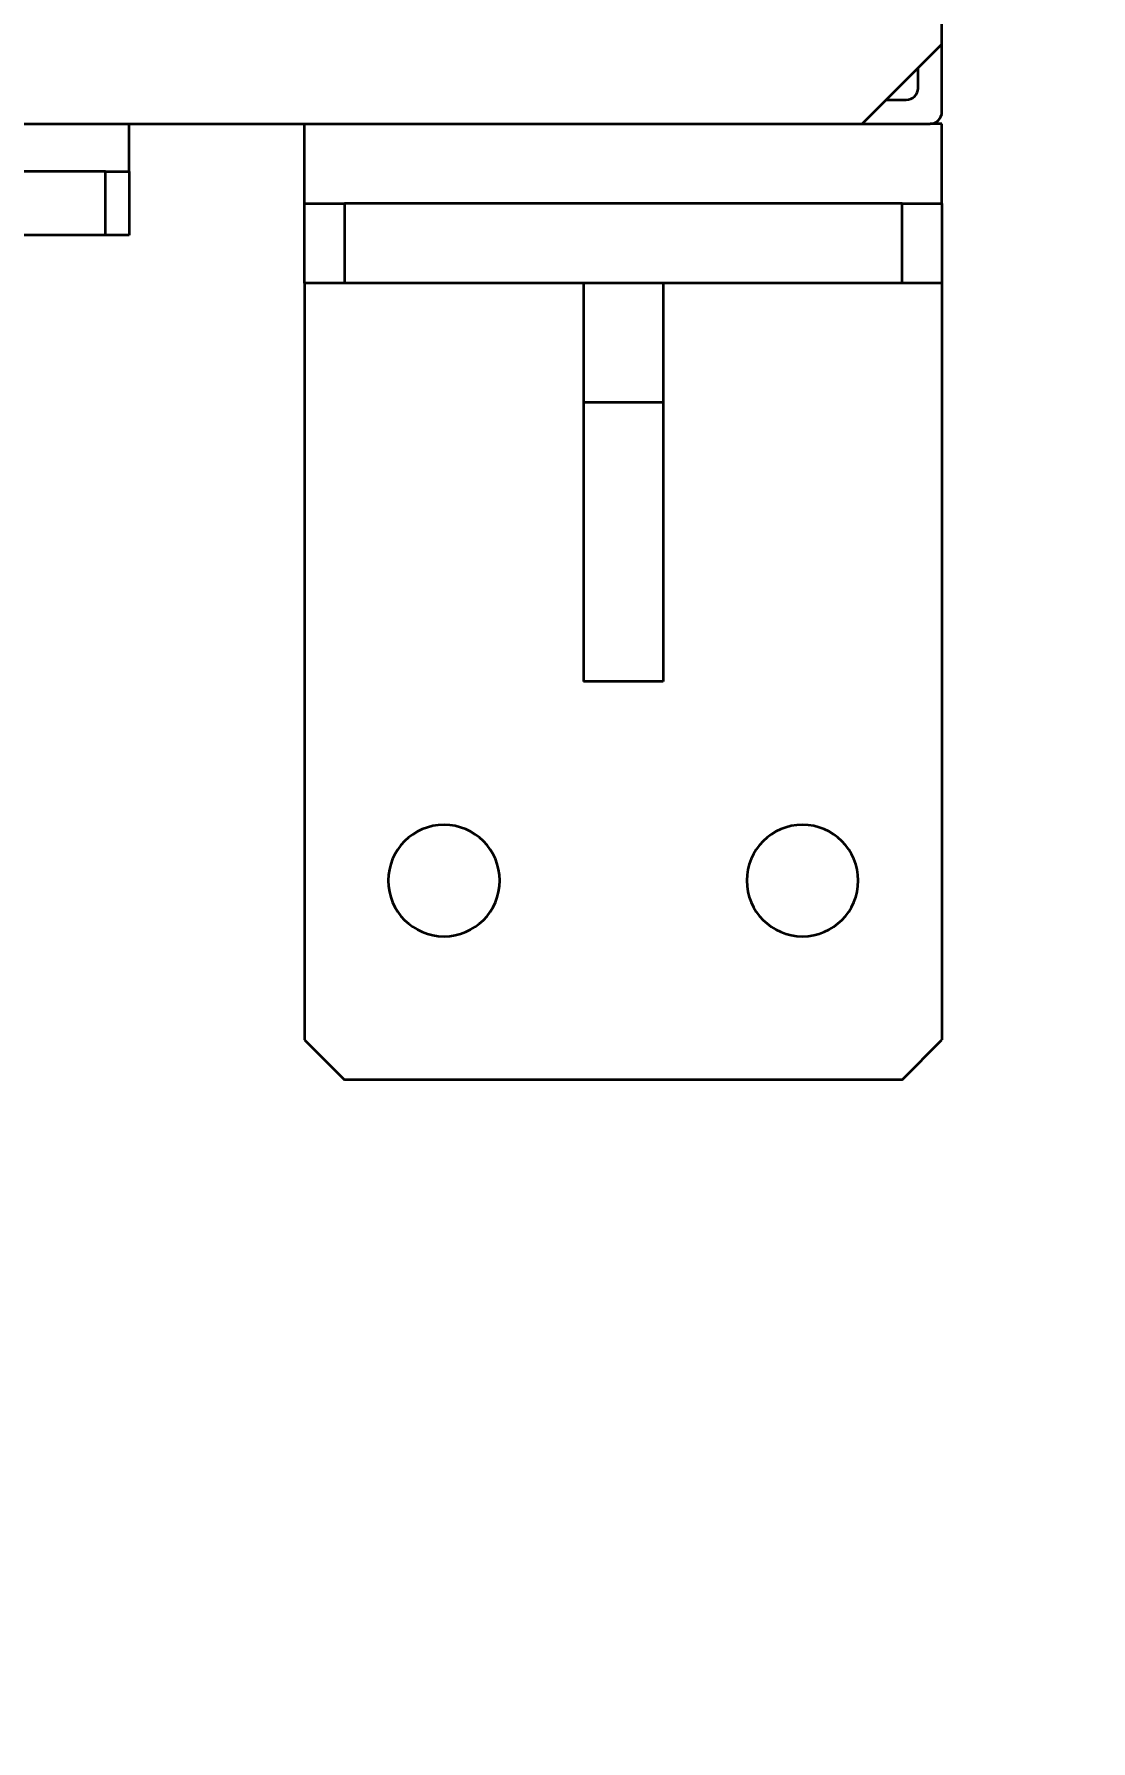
# Model space of a CAD drawing. Header units: millimetres. Extents: x 914 to 910632, y -176 to 682692.
# Drawn here: x 26939.9 to 27072.5, y 14257.7 to 14472 of the extents above; entities that cross this region are included whole.
import ezdxf

# ---------------------------------------------------------------- set-up
doc = ezdxf.new("R2010")
doc.units = ezdxf.units.MM
doc.layers.add('画图', color=3, linetype='Continuous', lineweight=30)
doc.styles.get("Standard").update_dxf_attribs({"font": 'arial.ttf'})
doc.dimstyles.new('INTE$0', dxfattribs={"dimscale": 80, "dimtxt": 3.5, "dimasz": 3, "dimexe": 3, "dimexo": 0, "dimgap": 1, "dimtad": 1, "dimdec": 0, "dimdsep": 46, "dimtxsty": 'Standard', "dimcen": 0, "dimclrd": 1, "dimclre": 1, "dimclrt": 3, "dimaunit": 1, "dimadec": 1, "dimazin": 2, "dimtfac": 1, "dimtdec": 0, "dimtmove": 0, "dimatfit": 0, "dimfxl": 1, "dimarcsym": 0})

# ---------------------------------------------------------------- blocks, each defined once
blk = doc.blocks.new('33333')
at = {"color": 7, "linetype": 'Continuous', "lineweight": 35}
for p, q in [((1176337.7, -765532.06), (1176337.7, -765130.06)), ((1176317.7, -765552.06), (1176337.7, -765532.06)), ((1176337.7, -765549.09), (1176337.7, -765532.06)), ((1176331.7, -765543.09), (1176331.7, -765538.06)), ((1176323.7, -765546.06), (1176328.72, -765546.06)), ((1175657.7, -765552.06), (1176317.7, -765552.06)), ((1176133.7, -765564.06), (1176133.7, -765552.06)), ((1176177.7, -765572.06), (1176177.7, -765552.06)), ((1176317.7, -765552.06), (1176334.72, -765552.06)), ((1176337.7, -765552.06), (1176334.72, -765552.06)), ((1176337.7, -765572.06), (1176337.7, -765552.06)), ((1176127.7, -765564.06), (1175779.7, -765564.06)), ((1176127.7, -765580.06), (1176127.7, -765564.06)), ((1176127.7, -765564.06), (1176133.7, -765564.06)), ((1176133.7, -765564.06), (1176133.7, -765580.06)), ((1176177.7, -765592.06), (1176177.7, -765572.06)), ((1176177.7, -765572.06), (1176187.7, -765572.06)), ((1176187.7, -765572.06), (1176187.7, -765592.06)), ((1176327.7, -765572.06), (1176187.7, -765572.06)), ((1176327.7, -765592.06), (1176327.7, -765572.06)), ((1176327.7, -765572.06), (1176337.7, -765572.06)), ((1176337.7, -765572.06), (1176337.7, -765592.06)), ((1176127.7, -765580.06), (1175779.7, -765580.06)), ((1176133.7, -765580.06), (1176127.7, -765580.06)), ((1176187.7, -765592.06), (1176177.7, -765592.06)), ((1176177.7, -765592.06), (1176177.7, -765782.06)), ((1176327.7, -765592.06), (1176187.7, -765592.06)), ((1176247.7, -765592.06), (1176247.7, -765622.06)), ((1176267.7, -765592.06), (1176267.7, -765622.06)), ((1176337.7, -765592.06), (1176327.7, -765592.06)), ((1176337.7, -765592.06), (1176337.7, -765782.06)), ((1176267.7, -765622.06), (1176247.7, -765622.06)), ((1176247.7, -765622.06), (1176247.7, -765692.06)), ((1176267.7, -765622.06), (1176267.7, -765692.06)), ((1176267.7, -765692.06), (1176247.7, -765692.06)), ((1176177.7, -765782.06), (1176187.7, -765792.06)), ((1176327.7, -765792.06), (1176337.7, -765782.06)), ((1176327.7, -765792.06), (1176187.7, -765792.06))]:
    blk.add_line(p, q, dxfattribs=at)
for centre, radius, start, end in [((1176328.72, -765543.09), 2.98, 270, 0), ((1176334.72, -765549.09), 2.98, 270, 0), ((1176212.7, -765742.06), 14, 90, 270), ((1176212.7, -765742.06), 14, 270, 90), ((1176302.7, -765742.06), 14, 90, 270), ((1176302.7, -765742.06), 14, 270, 90)]:
    blk.add_arc(centre, radius, start, end, dxfattribs=at)
blk = doc.blocks.new('*D371')
at = {"color": 1, "linetype": 'ByBlock', "lineweight": -2, "transparency": 16777216}
for p, q in [((29314.51, 15602.59), (22464.73, 15602.59)), ((22704.73, 8927.75), (22704.73, 15362.59)), ((25102.76, 8687.75), (22464.73, 8687.75))]:
    blk.add_line(p, q, dxfattribs=at)
at = {"color": 1, "lineweight": 200, "transparency": 16777216}
for points in [[(22664.73, 15362.59), (22744.73, 15362.59), (22704.73, 15602.59)], [(22664.73, 8927.75), (22744.73, 8927.75), (22704.73, 8687.75)]]:
    blk.add_solid(points, dxfattribs=at)
at = {"layer": 'Defpoints', "color": 0, "lineweight": 200, "transparency": 16777216}
for p in [(22704.73, 15602.59), (29314.51, 15602.59), (25102.76, 8687.75)]:
    blk.add_point(p, dxfattribs=at)
at = {"color": 3, "lineweight": 30, "transparency": 16777216, "insert": (22481.77, 12145.17), "char_height": 280, "attachment_point": 5, "rotation": 90}
blk.add_mtext('6915', dxfattribs=at)
blk = doc.blocks.new('*D372')
at = {"color": 1, "linetype": 'ByBlock', "lineweight": -2, "transparency": 16777216}
for p, q in [((25102.76, 8512.75), (25102.76, 17320.1)), ((29314.51, 15602.59), (29314.51, 17320.1)), ((29074.51, 17080.1), (25342.76, 17080.1))]:
    blk.add_line(p, q, dxfattribs=at)
at = {"color": 1, "lineweight": 200, "transparency": 16777216}
for points in [[(25342.76, 17120.1), (25342.76, 17040.1), (25102.76, 17080.1)], [(29074.51, 17120.1), (29074.51, 17040.1), (29314.51, 17080.1)]]:
    blk.add_solid(points, dxfattribs=at)
at = {"layer": 'Defpoints', "color": 0, "lineweight": 200, "transparency": 16777216}
for p in [(25102.76, 17080.1), (29314.51, 15602.59), (25102.76, 8512.75)]:
    blk.add_point(p, dxfattribs=at)
at = {"color": 3, "lineweight": 30, "transparency": 16777216, "insert": (27208.63, 17300.67), "char_height": 280, "attachment_point": 5}
blk.add_mtext('4212', dxfattribs=at)

msp = doc.modelspace()

# ---------------------------------------------------------------- block references
at = {"layer": '画图', "lineweight": 30, "xscale": 0.5, "yscale": 0.5, "zscale": 0.5}
msp.add_blockref('33333', (-561115.035, 397236.759), dxfattribs=at)

# ---------------------------------------------------------------- dimensions: what is measured, and where the dimension line sits
at = {"color": 4, "lineweight": 30}
dim = msp.add_linear_dim(base=(25102.755, 17080.101), p1=(29314.513, 15602.594), p2=(25102.755, 8512.75), dimstyle='INTE$0', override={"dimfxl": 2.5, "dimarcsym": 1}, dxfattribs=at)
dim.commit()
dim.dimension.update_dxf_attribs({"geometry": '*D372', "text_midpoint": (27208.634, 17300.674)})
dim = msp.add_linear_dim(base=(22704.729, 15602.594), p1=(25102.755, 8687.75), p2=(29314.513, 15602.594), angle=90, dimstyle='INTE$0', override={"dimfxl": 2.5, "dimarcsym": 1}, dxfattribs=at)
dim.commit()
dim.dimension.update_dxf_attribs({"geometry": '*D371', "text_midpoint": (22481.768, 12145.172)})

doc.saveas('drawing.dxf')
